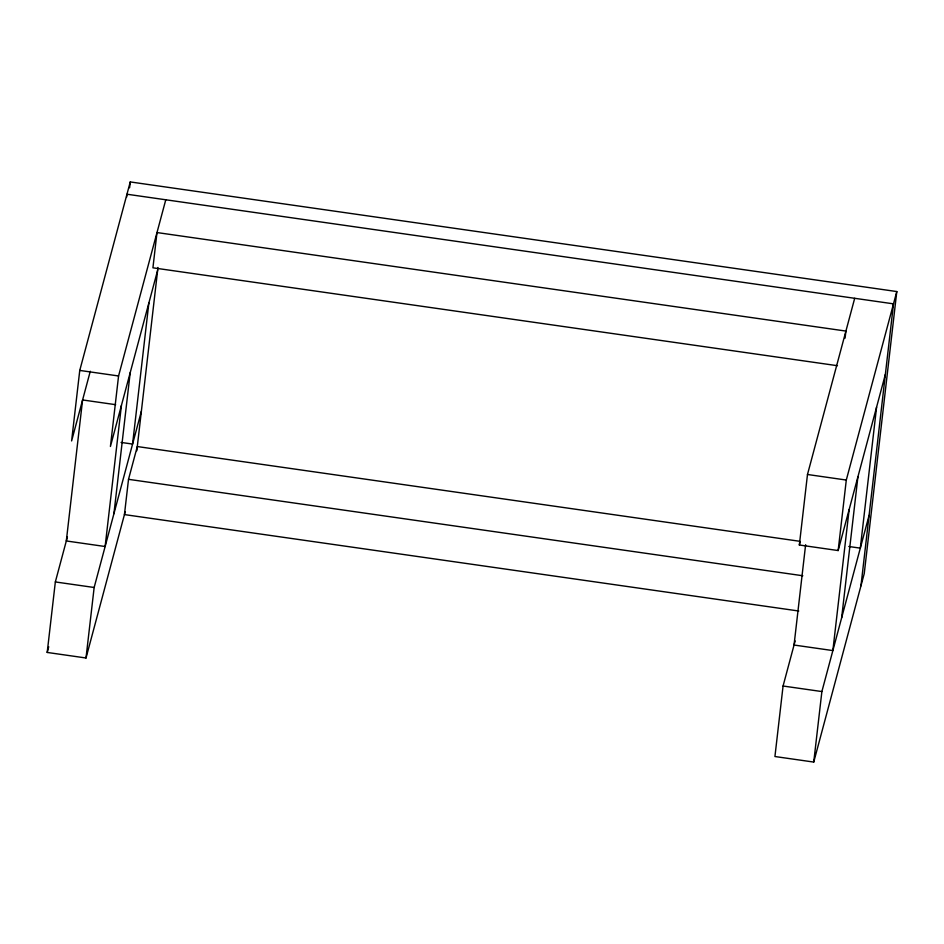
<?xml version="1.0" encoding="UTF-8"?>
<svg xmlns="http://www.w3.org/2000/svg" width="944" height="944" viewBox="0 0 944 944"><rect width="100%" height="100%" fill="white"/><g stroke="black" fill="none" stroke-linecap="round" stroke-linejoin="round"><path stroke-width="1.42" d="M125.174 511.849L86.01 657.992L47.2 652.446L55.342 581.941L67.413 536.865M795.143 640.941L783.072 686.017L774.93 756.522L813.74 762.068L864.244 573.574L896.8 291.554L130.26 181.932L79.756 370.426L71.614 440.931L90.282 371.263M126.626 197.143L126.968 194.228L893.508 303.85L860.952 585.87M129.588 187.773L130.26 181.932M86.01 657.992L94.152 587.487L141.364 411.289M165.778 199.774L118.566 375.972L110.424 446.477L157.636 270.279M121.41 405.507L105.126 546.517L66.316 540.959L82.588 399.949L115.652 404.681M113.917 513.737L130.189 372.727M799.934 541.313L137.293 446.547L128.514 479.328L124.443 514.586L798.766 611.016M148.857 303.059L132.573 444.069L121.08 442.429M136.809 450.772L157.967 267.459M885.366 374.355L838.154 550.553L799.344 544.995L807.486 474.49L854.698 298.292M805.621 544.723L794.046 645.035L832.856 650.581L849.14 509.571M845.092 338.129L845.907 331.073L156.987 232.554L152.928 267.813L837.458 365.706M813.74 762.068L821.882 691.563L869.094 515.365M838.154 550.553L846.296 480.048L896.8 291.554M841.647 617.801L857.919 476.791M876.587 407.135L860.314 548.145L848.809 546.505M47.2 652.446L48.722 646.758M799.344 544.995L800.099 542.175M79.756 370.426L118.566 375.972M807.486 474.49L846.296 480.048M128.514 479.328L802.837 575.757M55.342 581.941L94.152 587.487M783.072 686.017L821.882 691.563"/></g></svg>
